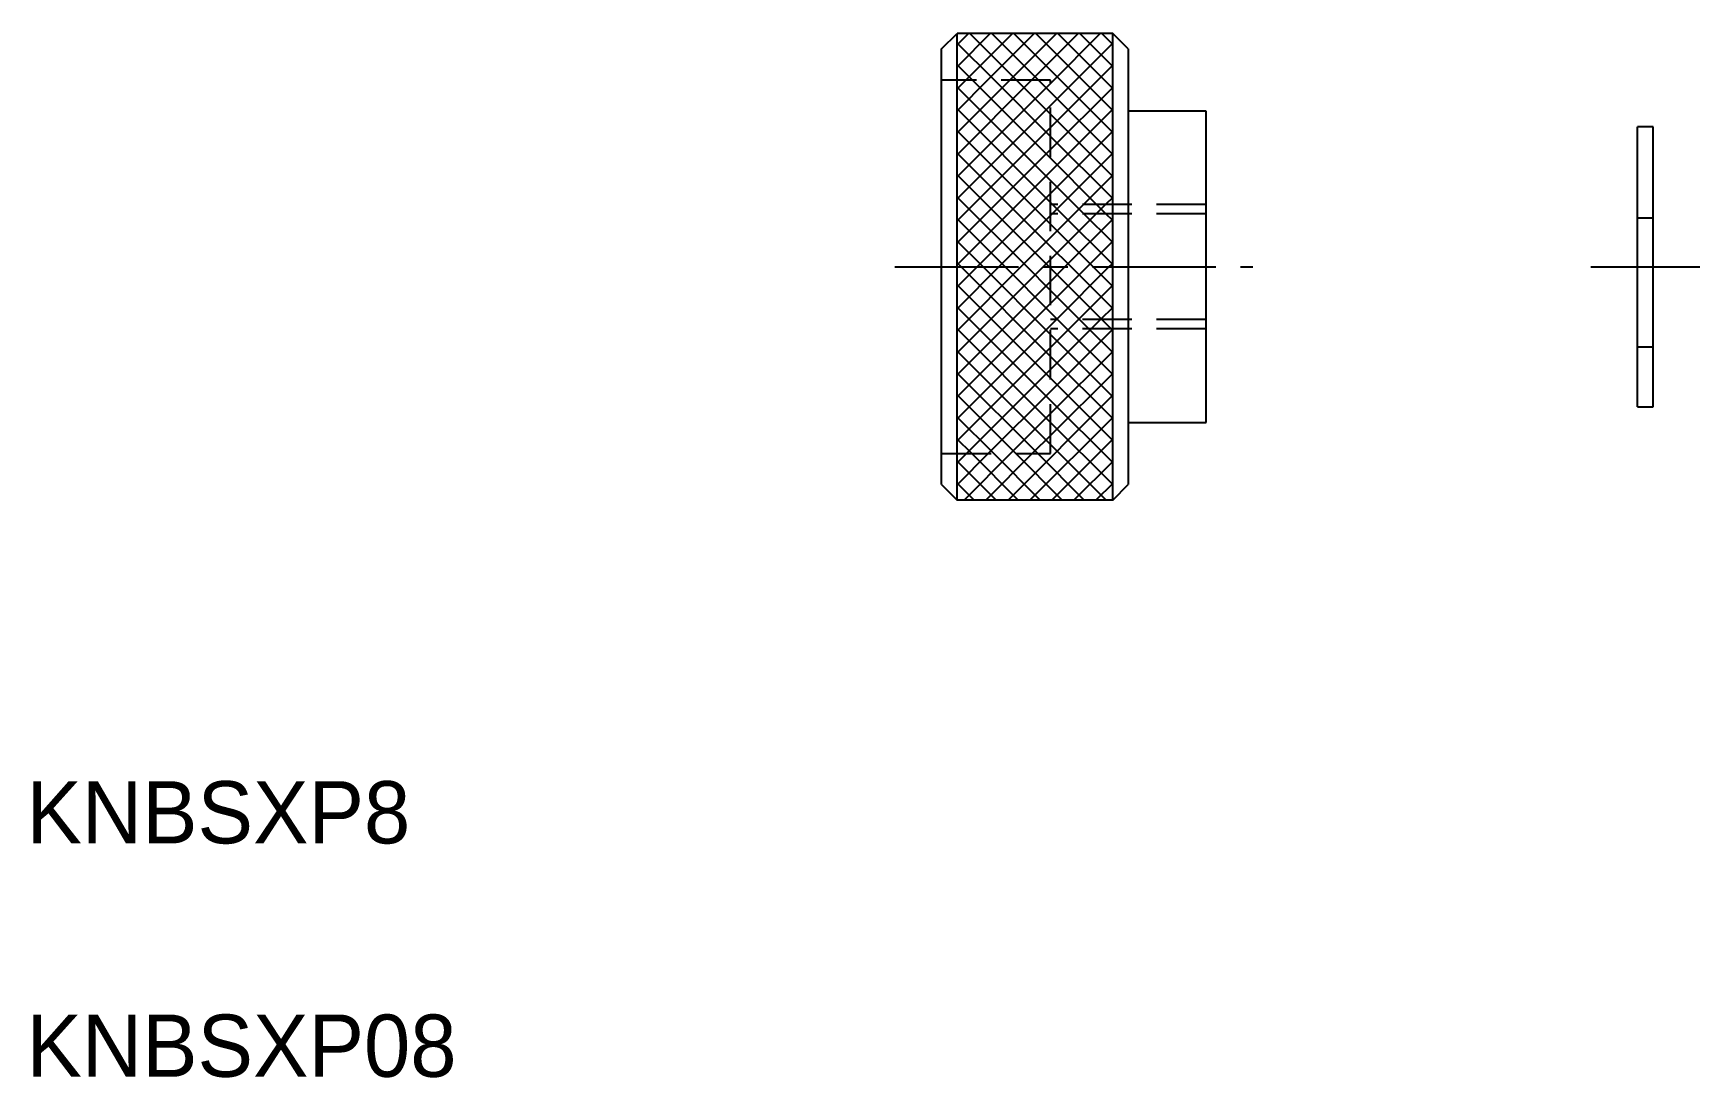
# Model space of a CAD drawing. Extents: x 123 to 230, y -29 to 38.
import ezdxf

# ---------------------------------------------------------------- set-up
doc = ezdxf.new("R2010")
doc.units = 0
doc.header["$LTSCALE"] = 0.25
doc.linetypes.add('CENTER', pattern=[50.8, 31.75, -6.35, 6.35, -6.35])
doc.linetypes.add('DASHED', pattern=[19.05, 12.7, -6.35])
doc.layers.get('0').update_dxf_attribs({"linetype": 'CONTINUOUS'})
doc.layers.add('CENTER', color=1, linetype='CENTER')

# ---------------------------------------------------------------- blocks, each defined once
blk = doc.blocks.new('*X1')
at = {"color": 0, "linetype": 'CONTINUOUS'}
for p, q in [((-12738.85, 18.77), (-12736.35, 21.27)), ((-12738.85, 20.18), (-12737.76, 21.27)), ((-12735.85, 17.83), (-12738.85, 20.83)), ((-12735.85, 19.25), (-12737.88, 21.27)), ((-12735.85, 20.66), (-12736.47, 21.27)), ((-12735.85, 16.11), (-12730.69, 21.27)), ((-12735.85, 17.52), (-12732.1, 21.27)), ((-12735.85, 18.94), (-12733.52, 21.27)), ((-12735.85, 20.35), (-12734.93, 21.27)), ((-12730.47, 15.27), (-12735.85, 20.66)), ((-12735.28, 15.27), (-12729.28, 21.27)), ((-12729.05, 15.27), (-12735.05, 21.27)), ((-12733.86, 15.27), (-12727.86, 21.27)), ((-12727.64, 15.27), (-12733.64, 21.27)), ((-12732.45, 15.27), (-12726.45, 21.27)), ((-12726.22, 15.27), (-12732.22, 21.27)), ((-12731.03, 15.27), (-12725.03, 21.27)), ((-12724.81, 15.27), (-12730.81, 21.27)), ((-12729.62, 15.27), (-12723.85, 21.04)), ((-12723.85, 15.73), (-12729.4, 21.27)), ((-12723.85, 17.15), (-12727.98, 21.27)), ((-12723.85, 18.56), (-12726.57, 21.27)), ((-12723.85, 19.97), (-12725.15, 21.27)), ((-12723.85, 15.38), (-12717.96, 21.27)), ((-12723.85, 16.8), (-12719.38, 21.27)), ((-12723.85, 18.21), (-12720.79, 21.27)), ((-12723.85, 19.62), (-12722.21, 21.27)), ((-12723.85, 21.04), (-12723.62, 21.27)), ((-12717.74, 15.27), (-12723.74, 21.27)), ((-12722.55, 15.27), (-12716.55, 21.27)), ((-12716.33, 15.27), (-12722.33, 21.27)), ((-12721.13, 15.27), (-12715.13, 21.27)), ((-12714.91, 15.27), (-12720.91, 21.27)), ((-12719.72, 15.27), (-12713.72, 21.27)), ((-12713.5, 15.27), (-12719.5, 21.27)), ((-12718.31, 15.27), (-12712.31, 21.27)), ((-12712.08, 15.27), (-12718.08, 21.27)), ((-12711.85, 16.46), (-12716.67, 21.27)), ((-12711.85, 17.87), (-12715.25, 21.27)), ((-12711.85, 19.29), (-12713.84, 21.27)), ((-12711.85, 20.7), (-12712.43, 21.27)), ((-12711.85, 18.9), (-12709.48, 21.27)), ((-12711.85, 20.31), (-12710.89, 21.27)), ((-12708.85, 17.7), (-12711.85, 20.7)), ((-12711.85, 17.48), (-12708.85, 20.48)), ((-12708.85, 19.12), (-12711.01, 21.27)), ((-12708.85, 20.53), (-12709.6, 21.27)), ((-12738.85, 17.35), (-12735.85, 20.35)), ((-12735.85, 16.42), (-12738.85, 19.42)), ((-12728.21, 15.27), (-12723.85, 19.62)), ((-12719.15, 15.27), (-12723.85, 19.97)), ((-12716.89, 15.27), (-12711.85, 20.31)), ((-12708.85, 16.29), (-12711.85, 19.29)), ((-12738.85, 15.94), (-12735.85, 18.94)), ((-12731.88, 15.27), (-12735.85, 19.25)), ((-12720.57, 15.27), (-12723.85, 18.56)), ((-12715.48, 15.27), (-12711.85, 18.9)), ((-12711.85, 16.07), (-12708.85, 19.07)), ((-12732.12, 11.27), (-12738.85, 18)), ((-12738.85, 14.52), (-12735.85, 17.52)), ((-12733.3, 15.27), (-12735.85, 17.83)), ((-12726.79, 15.27), (-12723.85, 18.21)), ((-12721.98, 15.27), (-12723.85, 17.15)), ((-12715.23, 11.27), (-12708.85, 17.65)), ((-12714.06, 15.27), (-12711.85, 17.48)), ((-12708.85, 14.87), (-12711.85, 17.87)), ((-12733.54, 11.27), (-12738.85, 16.59)), ((-12738.85, 13.11), (-12735.85, 16.11)), ((-12734.71, 15.27), (-12735.85, 16.42)), ((-12725.38, 15.27), (-12723.85, 16.8)), ((-12713.82, 11.27), (-12708.85, 16.24)), ((-12708.85, 13.46), (-12711.85, 16.46)), ((-12738.85, 11.69), (-12735.28, 15.27)), ((-12734.95, 11.27), (-12738.85, 15.18)), ((-12737.86, 11.27), (-12733.86, 15.27)), ((-12736.45, 11.27), (-12732.45, 15.27)), ((-12735.03, 11.27), (-12731.03, 15.27)), ((-12730.71, 11.27), (-12734.71, 15.27)), ((-12733.62, 11.27), (-12729.62, 15.27)), ((-12729.3, 11.27), (-12733.3, 15.27)), ((-12732.21, 11.27), (-12728.21, 15.27)), ((-12727.88, 11.27), (-12731.88, 15.27)), ((-12727.85, 12.66), (-12730.47, 15.27)), ((-12727.85, 14.07), (-12729.05, 15.27)), ((-12727.25, 14.89), (-12727.64, 15.27)), ((-12727.25, 11.98), (-12723.96, 15.27)), ((-12727.25, 13.4), (-12725.38, 15.27)), ((-12727.25, 14.81), (-12726.79, 15.27)), ((-12723.85, 12.9), (-12726.22, 15.27)), ((-12723.85, 14.32), (-12724.81, 15.27)), ((-12723.96, 15.27), (-12723.85, 15.38)), ((-12723.4, 15.27), (-12723.85, 15.73)), ((-12723.85, 12.55), (-12721.13, 15.27)), ((-12723.85, 13.97), (-12722.55, 15.27)), ((-12720.45, 12.33), (-12723.4, 15.27)), ((-12720.45, 13.75), (-12721.98, 15.27)), ((-12720.45, 15.16), (-12720.57, 15.27)), ((-12719.85, 14.56), (-12720.45, 15.16)), ((-12720.45, 14.54), (-12719.85, 15.14)), ((-12719.85, 12.31), (-12716.89, 15.27)), ((-12719.85, 13.72), (-12718.31, 15.27)), ((-12719.85, 15.14), (-12719.72, 15.27)), ((-12719.48, 11.27), (-12715.48, 15.27)), ((-12715.15, 11.27), (-12719.15, 15.27)), ((-12718.06, 11.27), (-12714.06, 15.27)), ((-12713.74, 11.27), (-12717.74, 15.27)), ((-12716.65, 11.27), (-12712.65, 15.27)), ((-12712.33, 11.27), (-12716.33, 15.27)), ((-12710.91, 11.27), (-12714.91, 15.27)), ((-12709.5, 11.27), (-12713.5, 15.27)), ((-12712.65, 15.27), (-12711.85, 16.07)), ((-12708.85, 12.05), (-12712.08, 15.27)), ((-12730.79, 11.27), (-12727.85, 14.21)), ((-12727.85, 14.21), (-12727.25, 14.81)), ((-12727.25, 13.47), (-12727.85, 14.07)), ((-12723.85, 11.49), (-12727.25, 14.89)), ((-12726.55, 11.27), (-12723.85, 13.97)), ((-12720.81, 11.27), (-12723.85, 14.32)), ((-12723.72, 11.27), (-12720.45, 14.54)), ((-12716.57, 11.27), (-12719.85, 14.56)), ((-12712.41, 11.27), (-12708.85, 14.82)), ((-12736.37, 11.27), (-12738.85, 13.76)), ((-12727.85, 12.8), (-12727.25, 13.4)), ((-12725.05, 11.27), (-12727.25, 13.47)), ((-12722.22, 11.27), (-12723.85, 12.9)), ((-12722.31, 11.27), (-12720.45, 13.12)), ((-12719.85, 13.15), (-12720.45, 13.75)), ((-12720.45, 13.12), (-12719.85, 13.72)), ((-12717.98, 11.27), (-12719.85, 13.15)), ((-12710.99, 11.27), (-12708.85, 13.41)), ((-12737.78, 11.27), (-12738.85, 12.35)), ((-12729.38, 11.27), (-12727.85, 12.8)), ((-12727.25, 12.06), (-12727.85, 12.66)), ((-12727.85, 11.38), (-12727.25, 11.98)), ((-12726.47, 11.27), (-12727.25, 12.06)), ((-12725.13, 11.27), (-12723.85, 12.55)), ((-12719.85, 11.73), (-12720.45, 12.33)), ((-12720.45, 11.71), (-12719.85, 12.31)), ((-12709.58, 11.27), (-12708.85, 12)), ((-12727.96, 11.27), (-12727.85, 11.38)), ((-12723.64, 11.27), (-12723.85, 11.49)), ((-12720.89, 11.27), (-12720.45, 11.71)), ((-12719.4, 11.27), (-12719.85, 11.73))]:
    blk.add_line(p, q, dxfattribs=at)

msp = doc.modelspace()

# ---------------------------------------------------------------- linework, layer by layer
at = {"color": 7, "linetype": 'CONTINUOUS'}
for p, q in [((181.33, 36.62), (182.33, 37.62)), ((192.33, 37.62), (182.33, 37.62)), ((182.33, 7.62), (182.33, 37.62)), ((193.33, 36.62), (192.33, 37.62)), ((192.33, 7.62), (192.33, 37.62)), ((181.33, 8.62), (181.33, 36.62)), ((193.33, 36.62), (193.33, 8.62)), ((198.33, 32.62), (193.33, 32.62)), ((198.33, 12.62), (198.33, 32.62)), ((226.07, 13.62), (226.07, 31.62)), ((227.07, 31.62), (226.07, 31.62)), ((227.07, 13.62), (227.07, 31.62)), ((188.33, 16.62), (188.33, 16.62)), ((226.07, 13.62), (227.07, 13.62)), ((193.33, 12.62), (198.33, 12.62)), ((181.33, 8.62), (182.33, 7.62)), ((192.33, 7.62), (193.33, 8.62)), ((192.33, 7.62), (182.33, 7.62))]:
    msp.add_line(p, q, dxfattribs=at)
at = {"color": 3, "linetype": 'DASHED'}
for p, q in [((188.33, 34.62), (181.33, 34.62)), ((188.33, 10.62), (188.33, 34.62)), ((198.33, 26.62), (188.33, 26.62)), ((198.33, 26.02), (188.33, 26.02)), ((226.07, 25.77), (227.07, 25.77)), ((198.33, 19.22), (188.33, 19.22)), ((198.33, 18.62), (188.33, 18.62)), ((226.07, 17.47), (227.07, 17.47)), ((181.33, 10.62), (188.33, 10.62))]:
    msp.add_line(p, q, dxfattribs=at)
at = {"layer": 'CENTER', "color": 1, "linetype": 'CENTER'}
for p, q in [((178.33, 22.62), (201.33, 22.62)), ((223.07, 22.62), (230.07, 22.62))]:
    msp.add_line(p, q, dxfattribs=at)

# ---------------------------------------------------------------- block references
at = {"color": 3, "linetype": 'CONTINUOUS', "rotation": 90}
msp.add_blockref('*X1', (203.6, 12746.48), dxfattribs=at)

# ---------------------------------------------------------------- texts
at = {"color": 7, "linetype": 'CONTINUOUS'}
for s, p in [('KNBSXP8', (122.49, -14.44)), ('KNBSXP08', (122.49, -29.44))]:
    msp.add_text(s, height=4, dxfattribs=at).set_placement(p)

doc.saveas('drawing.dxf')
